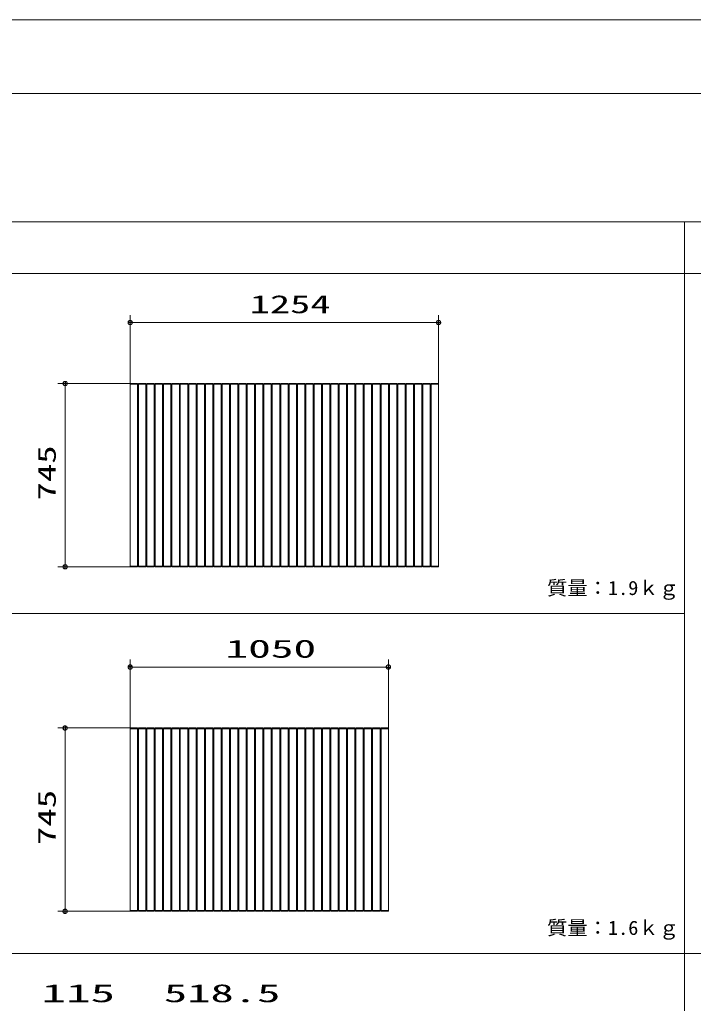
# Model space of a CAD drawing. Units: millimetres on the paper. Extents: x -305 to 305, y -152 to 152.
# Drawn here: x -125.3 to -34, y 15.2 to 148.5 of the extents above; entities that cross this region are included whole.
import ezdxf
from ezdxf.enums import TextEntityAlignment as Align

# ---------------------------------------------------------------- set-up
doc = ezdxf.new("R2010")
doc.units = ezdxf.units.MM
for name, color, linetype, lineweight in [('0-0_PV', 7, 'Continuous', 9), ('0-1_S1', 7, 'Continuous', 9), ('0-2_0', 7, 'Continuous', 9), ('0-7_図面枠', 3, 'Continuous', 9), ('0-8_DEFPOINTS', 7, 'Continuous', 9)]:
    doc.layers.add(name, color=color, linetype=linetype, lineweight=lineweight)
doc.styles.add('ＭＳ ゴシック', font='')
doc.styles.get('ＭＳ ゴシック').set_extended_font_data('MS Gothic')

# ---------------------------------------------------------------- blocks, each defined once
blk = doc.blocks.new('_DOTSMALL')
at = {"layer": '0-2_0'}
for p, q in [((0.0746, 0.1), (-0.0746, 0.1)), ((0.1223, -0.0248), (-0.1223, -0.0248))]:
    blk.add_line(p, q, dxfattribs=at)
for points in [[(0.125, 0), (0.124, 0.0157), (0.1211, 0.0311), (0.1162, 0.046), (0.1095, 0.0602), (0.1011, 0.0735), (0.0911, 0.0856), (0.0797, 0.0963), (0.067, 0.1055), (0.0532, 0.1131), (0.0386, 0.1189), (0.0234, 0.1228), (0.0078, 0.1248), (-0.0078, 0.1248), (-0.0234, 0.1228), (-0.0386, 0.1189), (-0.0532, 0.1131), (-0.067, 0.1055), (-0.0797, 0.0963), (-0.0911, 0.0856), (-0.1011, 0.0735), (-0.1095, 0.0602), (-0.1162, 0.046), (-0.1211, 0.0311), (-0.124, 0.0157), (-0.125, 0), (0, 0)], [(-0.125, 0), (-0.124, -0.0157), (-0.1211, -0.0311), (-0.1162, -0.046), (-0.1095, -0.0602), (-0.1011, -0.0735), (-0.0911, -0.0856), (-0.0797, -0.0963), (-0.067, -0.1055), (-0.0532, -0.1131), (-0.0386, -0.1189), (-0.0234, -0.1228), (-0.0078, -0.1248), (0.0078, -0.1248), (0.0234, -0.1228), (0.0386, -0.1189), (0.0532, -0.1131), (0.067, -0.1055), (0.0797, -0.0963), (0.0911, -0.0856), (0.1011, -0.0735), (0.1095, -0.0602), (0.1162, -0.046), (0.1211, -0.0311), (0.124, -0.0157), (0.125, 0), (0, 0)]]:
    blk.add_lwpolyline(points, close=True, dxfattribs=at)

msp = doc.modelspace()

# ---------------------------------------------------------------- linework, layer by layer
at = {"layer": '0-0_PV'}
for p, q in [((-260.171, 121.117), (102.444, 121.117)), ((-35.171, 121.117), (-35.171, -116.19)), ((-267.171, 114.117), (102.444, 114.117)), ((-260.171, 68.055), (-35.171, 68.055)), ((-267.171, 21.993), (102.444, 21.993))]:
    msp.add_line(p, q, dxfattribs=at)
at = {"layer": '0-1_S1'}
for p, q in [((-110.309, 99.212), (-110.309, 108.473)), ((-68.509, 99.212), (-68.509, 108.473)), ((-110.309, 107.473), (-68.509, 107.473)), ((-110.309, 99.212), (-120.126, 99.212)), ((-119.126, 74.379), (-119.126, 99.212)), ((-110.309, 99.212), (-110.309, 74.379)), ((-110.309, 99.112), (-68.509, 99.112)), ((-109.176, 99.212), (-109.176, 74.379)), ((-109.176, 99.212), (-108.176, 99.212)), ((-108.176, 99.212), (-108.176, 74.379)), ((-108.043, 99.212), (-108.043, 74.379)), ((-108.043, 99.212), (-107.043, 99.212)), ((-107.043, 99.212), (-107.043, 74.379)), ((-106.909, 99.212), (-105.909, 99.212)), ((-106.909, 99.212), (-106.909, 74.379)), ((-105.909, 99.212), (-105.909, 74.379)), ((-105.776, 99.212), (-105.776, 74.379)), ((-105.776, 99.212), (-104.776, 99.212)), ((-104.776, 99.212), (-104.776, 74.379)), ((-104.643, 99.212), (-103.643, 99.212)), ((-103.643, 99.212), (-103.643, 74.379)), ((-103.509, 99.212), (-103.509, 74.379)), ((-103.509, 99.212), (-102.509, 99.212)), ((-102.509, 99.212), (-102.509, 74.379)), ((-102.376, 99.212), (-102.376, 74.379)), ((-101.243, 99.212), (-101.243, 74.379)), ((-101.243, 99.212), (-100.243, 99.212)), ((-100.243, 99.212), (-100.243, 74.379)), ((-100.109, 99.212), (-100.109, 74.379)), ((-98.976, 99.212), (-97.976, 99.212)), ((-98.976, 99.212), (-98.976, 74.379)), ((-97.976, 99.212), (-97.976, 74.379)), ((-97.843, 99.212), (-96.843, 99.212)), ((-97.843, 99.212), (-97.843, 74.379)), ((-96.843, 99.212), (-96.843, 74.379)), ((-96.709, 99.212), (-96.709, 74.379)), ((-96.709, 99.212), (-95.709, 99.212)), ((-95.709, 99.212), (-95.709, 74.379)), ((-95.576, 99.212), (-95.576, 74.379)), ((-95.576, 99.212), (-94.576, 99.212)), ((-94.576, 99.212), (-94.576, 74.379)), ((-94.443, 99.212), (-94.443, 74.379)), ((-94.443, 99.212), (-93.443, 99.212)), ((-93.443, 99.212), (-93.443, 74.379)), ((-93.309, 99.212), (-93.309, 74.379)), ((-93.309, 99.212), (-92.309, 99.212)), ((-92.309, 99.212), (-92.309, 74.379)), ((-92.176, 99.212), (-92.176, 74.379)), ((-92.176, 99.212), (-91.176, 99.212)), ((-91.176, 99.212), (-91.176, 74.379)), ((-91.043, 99.212), (-91.043, 74.379)), ((-91.043, 99.212), (-90.043, 99.212)), ((-90.043, 99.212), (-90.043, 74.379)), ((-89.909, 99.212), (-89.909, 74.379)), ((-89.909, 99.212), (-88.909, 99.212)), ((-88.909, 99.212), (-88.909, 74.379)), ((-88.776, 99.212), (-88.776, 74.379)), ((-88.776, 99.212), (-87.776, 99.212)), ((-87.776, 99.212), (-87.776, 74.379)), ((-87.643, 99.212), (-87.643, 74.379)), ((-87.643, 99.212), (-86.643, 99.212)), ((-86.643, 99.212), (-86.643, 74.379)), ((-86.509, 99.212), (-86.509, 74.379)), ((-86.509, 99.212), (-85.509, 99.212)), ((-85.509, 99.212), (-85.509, 74.379)), ((-85.376, 99.212), (-85.376, 74.379)), ((-85.376, 99.212), (-84.376, 99.212)), ((-84.376, 99.212), (-84.376, 74.379)), ((-84.243, 99.212), (-84.243, 74.379)), ((-84.243, 99.212), (-83.243, 99.212)), ((-83.243, 99.212), (-83.243, 74.379)), ((-83.109, 99.212), (-83.109, 74.379)), ((-83.109, 99.212), (-82.109, 99.212)), ((-82.109, 99.212), (-82.109, 74.379)), ((-81.976, 99.212), (-81.976, 74.379)), ((-81.976, 99.212), (-80.976, 99.212)), ((-80.976, 99.212), (-80.976, 74.379)), ((-80.843, 99.212), (-80.843, 74.379)), ((-80.843, 99.212), (-79.843, 99.212)), ((-79.843, 99.212), (-79.843, 74.379)), ((-79.709, 99.212), (-79.709, 74.379)), ((-79.709, 99.212), (-78.709, 99.212)), ((-78.709, 99.212), (-78.709, 74.379)), ((-78.576, 99.212), (-78.576, 74.379)), ((-78.576, 99.212), (-77.576, 99.212)), ((-77.576, 99.212), (-77.576, 74.379)), ((-77.443, 99.212), (-77.443, 74.379)), ((-77.443, 99.212), (-76.443, 99.212)), ((-76.443, 99.212), (-76.443, 74.379)), ((-76.309, 99.212), (-76.309, 74.379)), ((-76.309, 99.212), (-75.309, 99.212)), ((-75.309, 99.212), (-75.309, 74.379)), ((-75.176, 99.212), (-75.176, 74.379)), ((-75.176, 99.212), (-74.176, 99.212)), ((-74.176, 99.212), (-74.176, 74.379)), ((-74.043, 99.212), (-74.043, 74.379)), ((-74.043, 99.212), (-73.043, 99.212)), ((-73.043, 99.212), (-73.043, 74.379)), ((-72.909, 99.212), (-72.909, 74.379)), ((-72.909, 99.212), (-71.909, 99.212)), ((-71.909, 99.212), (-71.909, 74.379)), ((-71.776, 99.212), (-71.776, 74.379)), ((-71.776, 99.212), (-70.776, 99.212)), ((-70.776, 99.212), (-70.776, 74.379)), ((-70.643, 99.212), (-70.643, 74.379)), ((-70.643, 99.212), (-69.643, 99.212)), ((-69.643, 99.212), (-69.643, 74.379)), ((-69.509, 99.212), (-69.509, 74.379)), ((-69.509, 99.212), (-68.509, 99.212)), ((-68.509, 99.212), (-68.509, 74.379)), ((-110.309, 74.379), (-120.126, 74.379)), ((-110.309, 74.479), (-68.509, 74.479)), ((-110.309, 74.379), (-109.309, 74.379)), ((-109.176, 74.379), (-108.176, 74.379)), ((-108.043, 74.379), (-107.043, 74.379)), ((-106.909, 74.379), (-105.909, 74.379)), ((-105.776, 74.379), (-104.776, 74.379)), ((-103.509, 74.379), (-102.509, 74.379)), ((-102.376, 74.379), (-101.376, 74.379)), ((-101.243, 74.379), (-100.243, 74.379)), ((-100.109, 74.379), (-99.109, 74.379)), ((-98.976, 74.379), (-97.976, 74.379)), ((-97.843, 74.379), (-96.843, 74.379)), ((-96.709, 74.379), (-95.709, 74.379)), ((-95.576, 74.379), (-94.576, 74.379)), ((-94.443, 74.379), (-93.443, 74.379)), ((-93.309, 74.379), (-92.309, 74.379)), ((-92.176, 74.379), (-91.176, 74.379)), ((-91.043, 74.379), (-90.043, 74.379)), ((-89.909, 74.379), (-88.909, 74.379)), ((-88.776, 74.379), (-87.776, 74.379)), ((-87.643, 74.379), (-86.643, 74.379)), ((-86.509, 74.379), (-85.509, 74.379)), ((-85.376, 74.379), (-84.376, 74.379)), ((-84.243, 74.379), (-83.243, 74.379)), ((-83.109, 74.379), (-82.109, 74.379)), ((-81.976, 74.379), (-80.976, 74.379)), ((-80.843, 74.379), (-79.843, 74.379)), ((-79.709, 74.379), (-78.709, 74.379)), ((-78.576, 74.379), (-77.576, 74.379)), ((-77.443, 74.379), (-76.443, 74.379)), ((-76.309, 74.379), (-75.309, 74.379)), ((-75.176, 74.379), (-74.176, 74.379)), ((-74.043, 74.379), (-73.043, 74.379)), ((-72.909, 74.379), (-71.909, 74.379)), ((-71.776, 74.379), (-70.776, 74.379)), ((-70.643, 74.379), (-69.643, 74.379)), ((-69.509, 74.379), (-68.509, 74.379)), ((-110.309, 52.545), (-110.309, 61.806)), ((-75.309, 52.545), (-75.309, 61.806)), ((-110.309, 60.806), (-75.309, 60.806)), ((-110.309, 52.545), (-120.126, 52.545)), ((-119.126, 27.712), (-119.126, 52.545)), ((-110.309, 52.545), (-110.309, 27.712)), ((-110.309, 52.545), (-109.309, 52.545)), ((-110.309, 52.445), (-75.309, 52.445)), ((-109.309, 52.545), (-109.309, 27.712)), ((-109.176, 52.545), (-109.176, 27.712)), ((-109.176, 52.545), (-108.176, 52.545)), ((-108.176, 52.545), (-108.176, 27.712)), ((-108.043, 52.545), (-107.043, 52.545)), ((-108.043, 52.545), (-108.043, 27.712)), ((-107.043, 52.545), (-107.043, 27.712)), ((-106.909, 52.545), (-106.909, 27.712)), ((-106.909, 52.545), (-105.909, 52.545)), ((-105.909, 52.545), (-105.909, 27.712)), ((-105.776, 52.545), (-104.776, 52.545)), ((-104.776, 52.545), (-104.776, 27.712)), ((-104.643, 52.545), (-104.643, 27.712)), ((-104.643, 52.545), (-103.643, 52.545)), ((-103.643, 52.545), (-103.643, 27.712)), ((-103.509, 52.545), (-103.509, 27.712)), ((-102.376, 52.545), (-102.376, 27.712)), ((-102.376, 52.545), (-101.376, 52.545)), ((-101.376, 52.545), (-101.376, 27.712)), ((-101.243, 52.545), (-100.243, 52.545)), ((-101.243, 52.545), (-101.243, 27.712)), ((-100.243, 52.545), (-100.243, 27.712)), ((-100.109, 52.545), (-100.109, 27.712)), ((-100.109, 52.545), (-99.109, 52.545)), ((-99.109, 52.545), (-99.109, 27.712)), ((-98.976, 52.545), (-98.976, 27.712)), ((-96.709, 52.545), (-95.709, 52.545)), ((-96.709, 52.545), (-96.709, 27.712)), ((-95.709, 52.545), (-95.709, 27.712)), ((-95.576, 52.545), (-95.576, 27.712)), ((-95.576, 52.545), (-94.576, 52.545)), ((-94.576, 52.545), (-94.576, 27.712)), ((-94.443, 52.545), (-94.443, 27.712)), ((-94.443, 52.545), (-93.443, 52.545)), ((-93.443, 52.545), (-93.443, 27.712)), ((-93.309, 52.545), (-93.309, 27.712)), ((-93.309, 52.545), (-92.309, 52.545)), ((-92.309, 52.545), (-92.309, 27.712)), ((-92.176, 52.545), (-92.176, 27.712)), ((-92.176, 52.545), (-91.176, 52.545)), ((-91.176, 52.545), (-91.176, 27.712)), ((-91.043, 52.545), (-91.043, 27.712)), ((-91.043, 52.545), (-90.043, 52.545)), ((-90.043, 52.545), (-90.043, 27.712)), ((-89.909, 52.545), (-89.909, 27.712)), ((-89.909, 52.545), (-88.909, 52.545)), ((-88.909, 52.545), (-88.909, 27.712)), ((-88.776, 52.545), (-88.776, 27.712)), ((-88.776, 52.545), (-87.776, 52.545)), ((-87.776, 52.545), (-87.776, 27.712)), ((-87.643, 52.545), (-87.643, 27.712)), ((-87.643, 52.545), (-86.643, 52.545)), ((-86.643, 52.545), (-86.643, 27.712)), ((-86.509, 52.545), (-86.509, 27.712)), ((-86.509, 52.545), (-85.509, 52.545)), ((-85.509, 52.545), (-85.509, 27.712)), ((-85.376, 52.545), (-85.376, 27.712)), ((-85.376, 52.545), (-84.376, 52.545)), ((-84.376, 52.545), (-84.376, 27.712)), ((-84.243, 52.545), (-84.243, 27.712)), ((-84.243, 52.545), (-83.243, 52.545)), ((-83.243, 52.545), (-83.243, 27.712)), ((-83.109, 52.545), (-83.109, 27.712)), ((-83.109, 52.545), (-82.109, 52.545)), ((-82.109, 52.545), (-82.109, 27.712)), ((-81.976, 52.545), (-81.976, 27.712)), ((-81.976, 52.545), (-80.976, 52.545)), ((-80.976, 52.545), (-80.976, 27.712)), ((-80.843, 52.545), (-80.843, 27.712)), ((-80.843, 52.545), (-79.843, 52.545)), ((-79.843, 52.545), (-79.843, 27.712)), ((-79.709, 52.545), (-79.709, 27.712)), ((-79.709, 52.545), (-78.709, 52.545)), ((-78.709, 52.545), (-78.709, 27.712)), ((-78.576, 52.545), (-78.576, 27.712)), ((-78.576, 52.545), (-77.576, 52.545)), ((-77.576, 52.545), (-77.576, 27.712)), ((-77.443, 52.545), (-77.443, 27.712)), ((-77.443, 52.545), (-76.443, 52.545)), ((-76.443, 52.545), (-76.443, 27.712)), ((-76.309, 52.545), (-76.309, 27.712)), ((-76.309, 52.545), (-75.309, 52.545)), ((-75.309, 52.545), (-75.309, 27.712)), ((-110.309, 27.712), (-120.126, 27.712)), ((-110.309, 27.812), (-75.309, 27.812)), ((-110.309, 27.712), (-109.309, 27.712)), ((-109.176, 27.712), (-108.176, 27.712)), ((-108.043, 27.712), (-107.043, 27.712)), ((-106.909, 27.712), (-105.909, 27.712)), ((-104.643, 27.712), (-103.643, 27.712)), ((-103.509, 27.712), (-102.509, 27.712)), ((-102.376, 27.712), (-101.376, 27.712)), ((-101.243, 27.712), (-100.243, 27.712)), ((-100.109, 27.712), (-99.109, 27.712)), ((-98.976, 27.712), (-97.976, 27.712)), ((-96.709, 27.712), (-95.709, 27.712)), ((-95.576, 27.712), (-94.576, 27.712)), ((-94.443, 27.712), (-93.443, 27.712)), ((-93.309, 27.712), (-92.309, 27.712)), ((-92.176, 27.712), (-91.176, 27.712)), ((-91.043, 27.712), (-90.043, 27.712)), ((-89.909, 27.712), (-88.909, 27.712)), ((-88.776, 27.712), (-87.776, 27.712)), ((-87.643, 27.712), (-86.643, 27.712)), ((-86.509, 27.712), (-85.509, 27.712)), ((-85.376, 27.712), (-84.376, 27.712)), ((-84.243, 27.712), (-83.243, 27.712)), ((-83.109, 27.712), (-82.109, 27.712)), ((-81.976, 27.712), (-80.976, 27.712)), ((-80.843, 27.712), (-79.843, 27.712)), ((-79.709, 27.712), (-78.709, 27.712)), ((-78.576, 27.712), (-77.576, 27.712)), ((-77.443, 27.712), (-76.443, 27.712)), ((-76.309, 27.712), (-75.309, 27.712))]:
    msp.add_line(p, q, dxfattribs=at)
for points in [[(-110.309, 99.212), (-109.309, 99.212), (-109.309, 74.379)], [(-104.643, 99.212), (-104.643, 74.379), (-103.643, 74.379)], [(-102.376, 99.212), (-101.376, 99.212), (-101.376, 74.379)], [(-100.109, 99.212), (-99.109, 99.212), (-99.109, 74.379)], [(-105.776, 52.545), (-105.776, 27.712), (-104.776, 27.712)], [(-103.509, 52.545), (-102.509, 52.545), (-102.509, 27.712)], [(-98.976, 52.545), (-97.976, 52.545), (-97.976, 27.712)], [(-97.843, 52.545), (-96.843, 52.545), (-96.843, 27.712)], [(-97.843, 52.545), (-97.843, 27.712), (-96.843, 27.712)]]:
    msp.add_lwpolyline(points, dxfattribs=at)
at = {"layer": '0-7_図面枠'}
msp.add_lwpolyline([(-291.017, -138.498), (108.983, -138.498), (108.983, 138.502), (-291.017, 138.502)], close=True, dxfattribs=at)
at = {"layer": '0-8_DEFPOINTS'}
msp.add_line((118.983, 148.502), (-301.017, 148.502), dxfattribs=at)

# ---------------------------------------------------------------- block references
at = {"layer": '0-1_S1', "xscale": 2.32, "yscale": 2.32}
for p, rotation in [((-110.309, 107.473), 180), ((-119.126, 99.212), 90), ((-119.126, 74.379), 270), ((-110.309, 60.806), 180), ((-119.126, 52.545), 90), ((-119.126, 27.712), 270)]:
    msp.add_blockref('_DOTSMALL', p, dxfattribs=dict(at, rotation=rotation))
for p in [(-68.509, 107.473), (-75.309, 60.806)]:
    msp.add_blockref('_DOTSMALL', p, dxfattribs=at)

# ---------------------------------------------------------------- texts
at = {"layer": '0-0_PV', "style": 'ＭＳ ゴシック', "width": 1.05}
for s, p in [('質量：1.9ｋｇ', (-53.816, 69.98)), ('質量：1.6ｋｇ', (-53.816, 23.939))]:
    msp.add_text(s, height=1.924, dxfattribs=at).set_placement(p, align=Align.BOTTOM_LEFT)
at = {"layer": '0-1_S1', "style": 'ＭＳ ゴシック'}
for s, height, width, p in [('1254', 2.441, 1.65, (-94.105, 108.003)), ('1050', 2.441, 1.85, (-97.381, 61.336)), ('115', 2.441, 2, (-122.317, 14.665)), ('518.5', 2.444, 1.9, (-105.736, 14.665))]:
    msp.add_text(s, height=height, dxfattribs=dict(at, width=width)).set_placement(p, align=Align.BOTTOM_LEFT)
at = {"layer": '0-1_S1', "style": 'ＭＳ ゴシック', "width": 1.5}
for p in [(-119.656, 83.362), (-119.656, 36.695)]:
    msp.add_text('745', height=2.441, rotation=90, dxfattribs=at).set_placement(p, align=Align.BOTTOM_LEFT)

doc.saveas('drawing.dxf')
